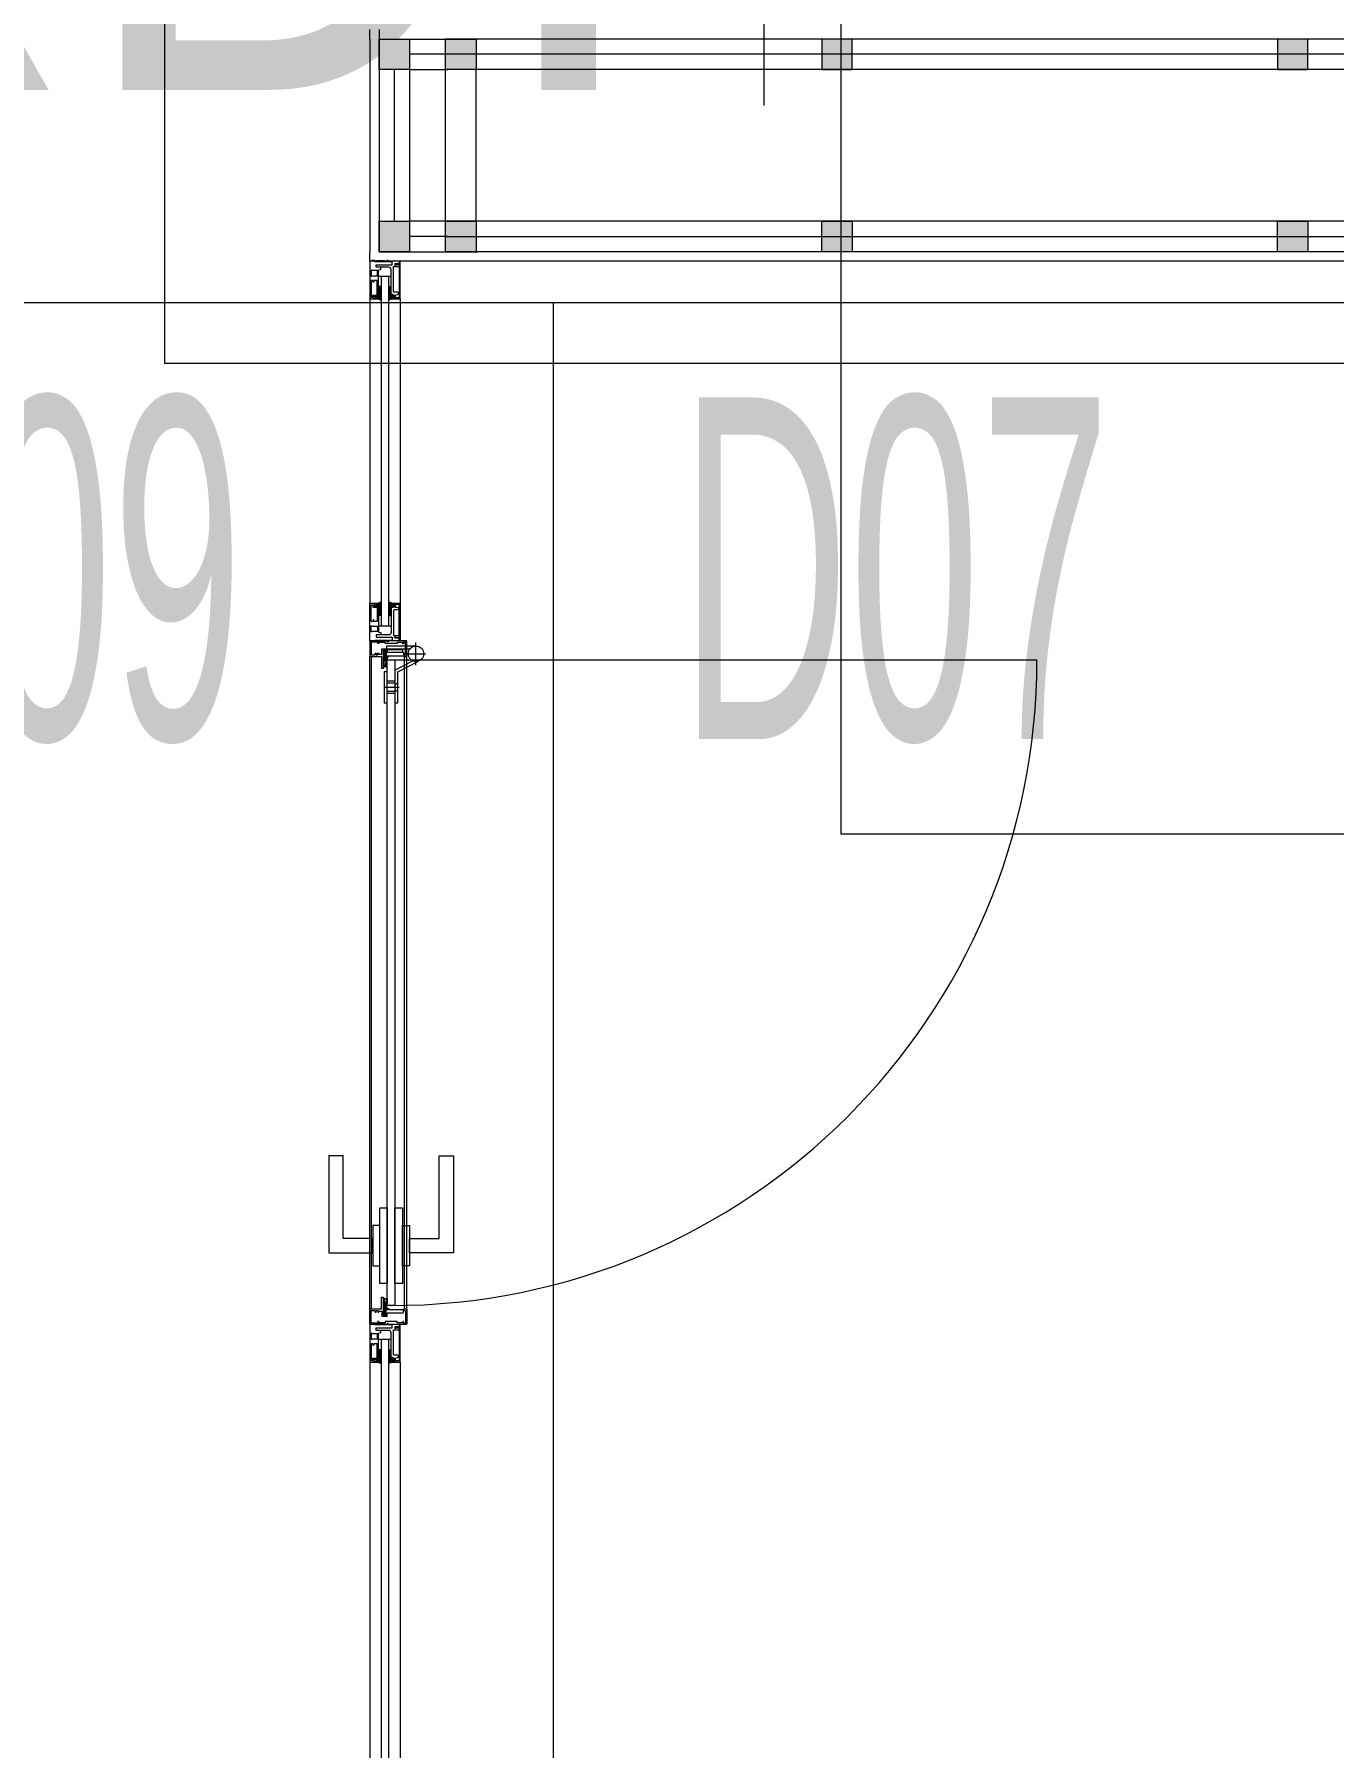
# Model space of a CAD drawing. Extents: x -9058 to 11890, y 0 to 4205.
# Drawn here: x 9290.9 to 9462, y 3164.1 to 3389.7 of the extents above; entities that cross this region are included whole.
import ezdxf
from ezdxf.enums import TextEntityAlignment as Align

# ---------------------------------------------------------------- set-up
doc = ezdxf.new("R2010")
doc.units = 0
doc.header["$MEASUREMENT"] = 0
doc.layers.get('0').update_dxf_attribs({"color": 9, "lineweight": 9})
for name, color, linetype, lineweight in [('06D', 9, 'Continuous', 9), ('10', 9, 'Continuous', 9), ('11', 9, 'Continuous', 9), ('15', 9, 'Continuous', 9), ('M-TEFRIS2-015', 129, 'Continuous', 9), ('M-TEFRIS2-015 @ 20', 129, 'Continuous', 9)]:
    doc.layers.add(name, color=color, linetype=linetype, lineweight=lineweight)
doc.styles.add('Arial', font='arial.ttf', dxfattribs={"height": 2.5})
doc.styles.add('MuuM_TEXT-STANDART', font='ARIALN.TTF')
doc.dimstyles.new('MuuM_Annotative', dxfattribs={"dimscale": 0.1, "dimtxt": 2, "dimasz": 1, "dimexe": 1, "dimexo": 1, "dimgap": 1, "dimtad": 1, "dimdec": 1, "dimrnd": 0.5, "dimdsep": 46, "dimtxsty": 'MuuM_TEXT-STANDART', "dimblk": 'ARCHTICK', "dimcen": 0, "dimdle": 0.15, "dimclrd": 256, "dimclre": 256, "dimclrt": 256, "dimadec": 0, "dimazin": 0, "dimtfac": 5, "dimtdec": 1, "dimtix": 1, "dimtmove": 2, "dimatfit": 3, "dimldrblk": 'DOT', "dimfxl": 3, "dimfxlon": 1, "dimtolj": 1, "dimlwd": -1, "dimlwe": -1, "dimarcsym": 0})
pattern_1 = [(225, (5325.2753, -4750.33967), (-0.0883883476, 0.0883883476), []), (135, (5325.2753, -4750.33967), (0.0883883476, 0.0883883476), [])]
pattern_2 = [(225, (-4013.78252, -7920.21278), (-0.0883883476, 0.0883883476), []), (135, (-4013.78252, -7920.21278), (0.0883883476, 0.0883883476), [])]
pattern_3 = [(225, (-4013.78252, -7279.21108), (-0.0883883476, 0.0883883476), []), (135, (-4013.78252, -7279.21108), (0.0883883476, 0.0883883476), [])]

# ---------------------------------------------------------------- blocks, each defined once
blk = doc.blocks.new('g-kapı kolu-p')
for points in [[(11.85, 8.21), (-0.95, 8.21), (-0.95, 2.41), (0.95, 2.41), (0.95, 6.31), (11.85, 6.31), (11.85, 8.21)], [(11.85, -8.21), (-0.95, -8.21), (-0.95, -2.41), (0.95, -2.41), (0.95, -6.31), (11.85, -6.31), (11.85, -8.21)]]:
    blk.add_lwpolyline(points)
for points in [[(-2.65, 1.5), (2.65, 1.5), (2.65, 2.41), (-2.65, 2.41)], [(-5, 0.5), (5, 0.5), (5, 1.5), (-5, 1.5)], [(-5, -1.5), (5, -1.5), (5, -0.5), (-5, -0.5)], [(-2.65, -1.5), (2.65, -1.5), (2.65, -2.41), (-2.65, -2.41)]]:
    blk.add_lwpolyline(points, close=True)
blk = doc.blocks.new('prf-10x10')
h = blk.add_hatch(color=255)
h.dxf.hatch_style = 1
h.paths.add_polyline_path([(-5, -5), (5, -5), (5, 5), (-5, 5)])
at = {"layer": '10'}
blk.add_lwpolyline([(-5, -5), (5, -5), (5, 5), (-5, 5)], close=True, dxfattribs=at)
blk = doc.blocks.new('*U593')
at = {"layer": '06D'}
for points in [[(0, 4), (28, 4)], [(0, 0), (28, 0)]]:
    blk.add_lwpolyline(points, dxfattribs=at)
at = {"layer": '11'}
blk.add_lwpolyline([(0, 5.25), (28, 5.25)], dxfattribs=at)
at = {"layer": '10', "xscale": 0.4, "yscale": 0.4, "rotation": 270}
for p in [(2, 2), (26, 2)]:
    blk.add_blockref('prf-10x10', p, dxfattribs=at)
blk = doc.blocks.new('_ArchTick')
at = {"color": 0, "linetype": 'ByBlock', "const_width": 0.15}
blk.add_lwpolyline([(-0.5, -0.5), (0.5, 0.5)], dxfattribs=at)
blk = doc.blocks.new('_Dot')
at = {"color": 0, "linetype": 'ByBlock', "lineweight": -2}
blk.add_line((-0.5, 0), (-1, 0), dxfattribs=at)
at = {"color": 0, "linetype": 'ByBlock', "const_width": 0.5}
blk.add_lwpolyline([(-0.25, 0, 1), (0.25, 0, 1)], format="xyb", close=True, dxfattribs=at)
blk = doc.blocks.new('0a_roomno2')
for points in [[(0, -5), (30, -5)], [(24, -5), (24, -16)]]:
    blk.add_lwpolyline(points)
at = {"style": 'Arial'}
blk.add_attdef('ODANO', (0, 1.505), '', height=3, dxfattribs=at)
blk.add_attdef('MEKANADI', text='', height=3, dxfattribs=at).set_placement((0.525, -4.75), align=Align.BOTTOM_LEFT)
at = {"style": 'MuuM_TEXT-STANDART', "width": 0.6}
for tag, p in [('YER01', (15, -7)), ('TAVAN01', (20.625, -7)), ('DUVAR01', (26.25, -7)), ('YER02', (15, -10.375)), ('TAVAN02', (20.625, -10.375)), ('DUVAR02', (26.25, -10.375)), ('YER03', (15, -13.75)), ('TAVAN03', (20.625, -13.75)), ('DUVAR03', (26.25, -13.75))]:
    blk.add_attdef(tag, text='', height=2.25, dxfattribs=at).set_placement(p, align=Align.MIDDLE_CENTER)
at = {"style": 'MuuM_TEXT-STANDART'}
blk.add_attdef('M2', text='', height=2.25, dxfattribs=at).set_placement((1.323, -7.805), align=Align.MIDDLE_LEFT)
at = {"style": 'MuuM_TEXT-STANDART', "width": 0.6}
blk.add_attdef('TEMIZTAVANYUKSEKLIGI', text='', height=2.25, dxfattribs=at).set_placement((2.7, -13.162), align=Align.MIDDLE_LEFT)
blk = doc.blocks.new('*U671')
at = {"layer": 'M-TEFRIS2-015 @ 20'}
ref = blk.add_blockref('0a_roomno2', (8879.22, 3454.43), dxfattribs=dict(at, xscale=20, yscale=20, zscale=20))
ref.add_attrib('MEKANADI', 'M03 Y.MERD.', dxfattribs={"layer": '0', "height": 60, "style": 'Arial', "width": 0.9}).set_placement((8889.72, 3364.43), align=Align.BOTTOM_LEFT)
ref.add_attrib('TAVAN01', 'T09', dxfattribs={"layer": '0', "height": 45, "style": 'MuuM_TEXT-STANDART', "width": 0.6}).set_placement((9291.72, 3319.43), align=Align.MIDDLE_CENTER)
ref.add_attrib('DUVAR01', 'D07', dxfattribs={"layer": '0', "height": 45, "style": 'MuuM_TEXT-STANDART', "width": 0.6}).set_placement((9404.22, 3319.43), align=Align.MIDDLE_CENTER)
blk = doc.blocks.new('*U589')
at = {"layer": '10'}
h = blk.add_hatch(dxfattribs=at)
h.set_pattern_fill('NET', color=256, angle=315, style=0)
h.set_pattern_definition([(225, (-4038.56212, -7925.97586), (-0.0883883476, 0.0883883476), []), (135, (-4038.56212, -7925.97586), (0.0883883476, 0.0883883476), [])])
h.paths.add_polyline_path([(-3.08, 50.11), (-2.01, 50.11), (-2.01, 49.93), (-3.08, 49.93)])
h = blk.add_hatch(dxfattribs=at)
h.set_pattern_fill('NET', color=256, angle=315, style=0)
h.set_pattern_definition(pattern_2)
h.paths.add_polyline_path([(-2.88, 45.49), (-2.88, 45.43), (-2.99, 45.39), (-3.03, 45.39), (-3.03, 45.42), (-3.16, 45.42), (-3.16, 45.13), (-3.03, 45.13), (-3.03, 45.16), (-2.88, 45.12), (-2.89, 45.03), (-2.52, 44.86), (-2.52, 44.97), (-2.56, 44.97), (-2.75, 45.13, 0.2599), (-2.52, 45.21), (-2.52, 45.45, 0.382682)])
h.paths.add_polyline_path([(-2.76, 45.25), (-2.76, 45.44, -2.16717)], flags=16)
h = blk.add_hatch(dxfattribs=at)
h.set_pattern_fill('NET', color=256, angle=315, style=0)
h.set_pattern_definition([(225, (-4017.50971, -7928.4319), (-0.0883883476, 0.0883883476), []), (135, (-4017.50971, -7928.4319), (0.0883883476, 0.0883883476), [])])
h.paths.add_polyline_path([(-2.83, 46.66), (-2.52, 46.66), (-2.52, 45.62), (-2.83, 45.62)])
h = blk.add_hatch(dxfattribs=at)
h.set_pattern_fill('NET', color=256, angle=315, style=0)
h.set_pattern_definition([(225, (-4017.50971, -7921.92276), (-0.0883883476, 0.0883883476), []), (135, (-4017.50971, -7921.92276), (0.0883883476, 0.0883883476), [])])
h.paths.add_polyline_path([(-1.48, 46.66), (-1.18, 46.66), (-1.18, 45.62), (-1.48, 45.62)])
h = blk.add_hatch(dxfattribs=at)
h.set_pattern_fill('NET', color=256, angle=315, style=0)
h.set_pattern_definition(pattern_2)
h.paths.add_polyline_path([(-1.11, 45.49), (-1.11, 45.43), (-1.01, 45.39), (-0.96, 45.39), (-0.96, 45.42), (-0.84, 45.42), (-0.83, 45.13), (-0.96, 45.13), (-0.96, 45.16), (-1.11, 45.12), (-1.1, 45.03), (-1.48, 44.86), (-1.48, 44.97), (-1.43, 44.97), (-1.24, 45.13, -0.2599), (-1.48, 45.21), (-1.48, 45.45, -0.382682)])
h.paths.add_polyline_path([(-1.24, 45.25), (-1.24, 45.44, 2.16717)], flags=16)
h = blk.add_hatch(dxfattribs=at)
h.set_pattern_fill('NET', color=256, angle=315, style=0)
h.set_pattern_definition(pattern_3)
h.paths.add_polyline_path([(-2.88, 4.51), (-2.88, 4.57), (-2.99, 4.61), (-3.03, 4.61), (-3.03, 4.58), (-3.16, 4.58), (-3.16, 4.87), (-3.03, 4.87), (-3.03, 4.84), (-2.88, 4.88), (-2.89, 4.97), (-2.52, 5.14), (-2.52, 5.03), (-2.56, 5.03), (-2.75, 4.87, -0.2599), (-2.52, 4.79), (-2.52, 4.55, -0.382682)])
h.paths.add_polyline_path([(-2.76, 4.75), (-2.76, 4.56, 2.16717)], flags=16)
h = blk.add_hatch(dxfattribs=at)
h.set_pattern_fill('NET', color=256, angle=315, style=0)
h.set_pattern_definition(pattern_3)
h.paths.add_polyline_path([(-1.11, 4.51), (-1.11, 4.57), (-1.01, 4.61), (-0.96, 4.61), (-0.96, 4.58), (-0.84, 4.58), (-0.83, 4.87), (-0.96, 4.87), (-0.96, 4.84), (-1.11, 4.88), (-1.1, 4.97), (-1.48, 5.14), (-1.48, 5.03), (-1.43, 5.03), (-1.24, 4.87, 0.2599), (-1.48, 4.79), (-1.48, 4.55, 0.382682)])
h.paths.add_polyline_path([(-1.24, 4.75), (-1.24, 4.56, -2.16717)], flags=16)
h = blk.add_hatch(dxfattribs=at)
h.set_pattern_fill('NET', color=256, angle=315, style=0)
h.set_pattern_definition([(225, (-4017.50971, -7287.43021), (-0.0883883476, 0.0883883476), []), (135, (-4017.50971, -7287.43021), (0.0883883476, 0.0883883476), [])])
h.paths.add_polyline_path([(-2.83, 3.34), (-2.52, 3.34), (-2.52, 4.38), (-2.83, 4.38)])
h = blk.add_hatch(dxfattribs=at)
h.set_pattern_fill('NET', color=256, angle=315, style=0)
h.set_pattern_definition([(225, (-4017.50971, -7280.92107), (-0.0883883476, 0.0883883476), []), (135, (-4017.50971, -7280.92107), (0.0883883476, 0.0883883476), [])])
h.paths.add_polyline_path([(-1.48, 3.34), (-1.18, 3.34), (-1.18, 4.38), (-1.48, 4.38)])
h = blk.add_hatch(dxfattribs=at)
h.set_pattern_fill('NET', color=256, angle=315, style=0)
h.set_pattern_definition([(225, (-4038.56212, -7284.97416), (-0.0883883476, 0.0883883476), []), (135, (-4038.56212, -7284.97416), (0.0883883476, 0.0883883476), [])])
h.paths.add_polyline_path([(-3.08, -0.11), (-2.01, -0.11), (-2.01, 0.07), (-3.08, 0.07)])
at = {"layer": '06D'}
for points in [[(-3.99, 45.04), (-3.99, 4.95)], [(0.01, 45.04), (0.01, 4.96)]]:
    blk.add_lwpolyline(points, dxfattribs=at)
at = {"layer": '10'}
for points in [[(-1.02, 49.93), (-1.55, 49.93), (-1.55, 50.11), (-1.68, 50.11), (-1.68, 49.93), (-3.33, 49.93), (-3.33, 50.11), (-3.76, 50.11), (-3.76, 49.99), (-4, 49.99), (-4, 45.02), (-2.88, 45.02), (-2.88, 45.13), (-3.06, 45.17), (-3.06, 45.12), (-3.43, 45.12), (-3.43, 45.4), (-2.88, 45.4), (-2.88, 45.55), (-2.83, 45.59), (-2.83, 48.84), (-2.54, 48.91), (-2.54, 49.21), (-3.14, 49.21), (-3.14, 49.53), (-1.02, 49.53)], [(-2.98, 48.08), (-2.98, 48.76), (-3.68, 48.76), (-3.72, 48.83), (-3.8, 48.83), (-3.8, 48.02), (-3.66, 48.02), (-3.6, 48.08)], [(-1.02, 0.07), (-1.55, 0.07), (-1.55, -0.11), (-1.68, -0.11), (-1.68, 0.07), (-3.33, 0.07), (-3.33, -0.11), (-3.76, -0.11), (-3.76, 0.01), (-4, 0.01), (-4, 4.98), (-2.88, 4.98), (-2.88, 4.87), (-3.06, 4.83), (-3.06, 4.88), (-3.43, 4.88), (-3.43, 4.6), (-2.88, 4.6), (-2.88, 4.45), (-2.83, 4.41), (-2.83, 1.16), (-2.54, 1.09), (-2.54, 0.79), (-3.14, 0.79), (-3.14, 0.47), (-1.02, 0.47)], [(-2.98, 1.92), (-2.98, 1.24), (-3.68, 1.24), (-3.72, 1.17), (-3.8, 1.17), (-3.8, 1.98), (-3.66, 1.98), (-3.6, 1.92)]]:
    blk.add_lwpolyline(points, close=True, dxfattribs=at)
for points in [[(-3.08, 49.93), (-3.08, 50.11), (-2.01, 50.11)], [(-2.01, 49.93), (-2.01, 50.11)], [(-0.15, 45.19), (-0.6, 45.19), (-0.6, 45.5), (-0.89, 45.5), (-0.89, 45.59), (-1.11, 45.49), (-1.11, 45.43), (-1.01, 45.39), (-0.96, 45.39), (-0.96, 45.42), (-0.71, 45.42), (-0.71, 45.13), (-0.96, 45.13), (-0.96, 45.16), (-1.11, 45.12), (-1.1, 45.03), (0, 45.04), (0, 50)], [(-3.56, 47.28), (-3.56, 47.44), (-3.8, 47.44), (-3.8, 45.24), (-3.57, 45.24), (-3.57, 45.54), (-3.03, 45.54), (-3.03, 47.44)], [(-2.83, 48.03), (-1.18, 48.03)], [(-3.16, 45.4), (-3.16, 45.13)], [(-2.5, 46.66), (-2.83, 46.66)], [(-2.83, 45.62), (-2.83, 45.62), (-2.5, 45.62)], [(-2.75, 45.13), (-2.56, 44.97), (-2.52, 44.97)], [(-1.5, 46.66), (-1.18, 46.66)], [(-0.89, 45.59), (-0.89, 45.62), (-1.5, 45.62)], [(-1.24, 45.13), (-1.43, 44.97), (-1.48, 44.97)], [(-0.84, 45.42), (-0.83, 45.13)], [(-2.88, 45.02), (-2.52, 44.86)], [(-1.1, 45.03), (-1.48, 44.86)], [(-3.56, 2.72), (-3.56, 2.56), (-3.8, 2.56), (-3.8, 4.76), (-3.57, 4.76), (-3.57, 4.46), (-3.03, 4.46), (-3.03, 2.56)], [(-3.16, 4.6), (-3.16, 4.87)], [(-2.88, 4.98), (-2.52, 5.14)], [(-2.75, 4.87), (-2.56, 5.03), (-2.52, 5.03)], [(-1.1, 4.97), (-1.48, 5.14)], [(-1.24, 4.87), (-1.43, 5.03), (-1.48, 5.03)], [(-0.15, 4.81), (-0.6, 4.81), (-0.6, 4.5), (-0.89, 4.5), (-0.89, 4.41), (-1.11, 4.51), (-1.11, 4.57), (-1.01, 4.61), (-0.96, 4.61), (-0.96, 4.58), (-0.71, 4.58), (-0.71, 4.87), (-0.96, 4.87), (-0.96, 4.84), (-1.11, 4.88), (-1.1, 4.97), (0, 4.96), (0, 0)], [(-0.84, 4.58), (-0.83, 4.87)], [(-2.83, 4.38), (-2.83, 4.38), (-2.5, 4.38)], [(-2.5, 3.34), (-2.83, 3.34)], [(-0.89, 4.41), (-0.89, 4.38), (-1.5, 4.38)], [(-1.5, 3.34), (-1.18, 3.34)], [(-3.08, 0.07), (-3.08, -0.11), (-2.01, -0.11)], [(-2.83, 1.97), (-1.18, 1.97)], [(-2.01, 0.07), (-2.01, -0.11)]]:
    blk.add_lwpolyline(points, dxfattribs=at)
for points in [[(0, 50), (-0.14, 50), (-0.14, 49.66), (-0.62, 49.66, 1), (-0.62, 49.45)], [(-3.03, 47.44), (-3.44, 47.44), (-3.44, 47.28, -1), (-3.56, 47.28, 1)], [(-1.18, 45.62), (-1.18, 48.88, 0.414214), (-1.51, 49.21), (-2.54, 49.21)], [(-0.32, 45.93), (-0.77, 45.93, -0.414214), (-0.87, 46.04), (-0.87, 49.29), (-0.14, 49.29)], [(-0.62, 49.45, 0.305404), (-0.5, 49.54, 5.773092)], [(-0.5, 49.54), (-0.14, 49.54), (-0.14, 45.22), (-0.11, 45.22, -0.561743), (-0.1, 45.14, -0.595966), (-0.15, 45.19, 2.204878)], [(-2.76, 45.44), (-2.76, 45.25, 1)], [(-1.24, 45.44), (-1.24, 45.25, -1)], [(-0.89, 45.5), (-0.31, 45.62, 0.833203), (-0.32, 45.93, 0.447088)], [(-2.76, 4.56), (-2.76, 4.75, -1)], [(-1.24, 4.56), (-1.24, 4.75, 1)], [(-0.5, 0.46), (-0.14, 0.46), (-0.14, 4.78), (-0.11, 4.78, 0.561743), (-0.1, 4.86, 0.595966), (-0.15, 4.81, -2.204878)], [(-3.03, 2.56), (-3.44, 2.56), (-3.44, 2.72, 1), (-3.56, 2.72, -1)], [(-1.18, 4.38), (-1.18, 1.12, -0.414214), (-1.51, 0.79), (-2.54, 0.79)], [(-0.89, 4.5), (-0.31, 4.38, -0.833203), (-0.32, 4.07, -0.447088)], [(-0.32, 4.07), (-0.77, 4.07, 0.414214), (-0.87, 3.96), (-0.87, 0.71), (-0.14, 0.71)], [(0, 0), (-0.14, 0), (-0.14, 0.34), (-0.62, 0.34, -1), (-0.62, 0.55)], [(-0.62, 0.55, -0.305404), (-0.5, 0.46, -5.773092)]]:
    blk.add_lwpolyline(points, format="xyb", dxfattribs=at)
for centre, radius, start, end in [((-2.72, 45.27), 0.273, 35.9738, 126.4289), ((-2.68, 45.34), 0.125, 229.5402, 130.4598), ((-2.7, 45.38), 0.253, 258.6676, 324.1258), ((-1.28, 45.27), 0.273, 53.5711, 144.0262), ((-1.29, 45.38), 0.253, 215.8742, 281.3324), ((-1.32, 45.34), 0.125, 49.5402, 310.4598), ((-2.72, 4.73), 0.273, 233.5711, 324.0262), ((-2.68, 4.66), 0.125, 229.5402, 130.4598), ((-2.7, 4.62), 0.253, 35.8742, 101.3324), ((-1.29, 4.62), 0.253, 78.6676, 144.1258), ((-1.28, 4.73), 0.273, 215.9738, 306.4289), ((-1.32, 4.66), 0.125, 49.5402, 310.4598)]:
    blk.add_arc(centre, radius, start, end, dxfattribs=at)
at = {"layer": '15'}
for points in [[(-2.5, 48.03), (-2.5, 1.96)], [(-1.5, 1.96), (-1.5, 48.03)]]:
    blk.add_lwpolyline(points, dxfattribs=at)

msp = doc.modelspace()

# ---------------------------------------------------------------- hatches: boundary and pattern name
at = {"layer": 'M-TEFRIS2-015'}
h = msp.add_hatch(color=256, dxfattribs=at)
h.dxf.hatch_style = 1
h.paths.add_polyline_path([(9394.56, 3385.12), (9398.56, 3385.12), (9398.56, 3389.12), (9394.56, 3389.12)])
h = msp.add_hatch(color=256, dxfattribs=at)
h.dxf.hatch_style = 1
h.paths.add_polyline_path([(9454.56, 3385.12), (9458.56, 3385.12), (9458.56, 3389.12), (9454.56, 3389.12)])
h = msp.add_hatch(color=256, dxfattribs=at)
h.dxf.hatch_style = 1
h.paths.add_polyline_path([(9394.56, 3361.12), (9398.56, 3361.12), (9398.56, 3365.12), (9394.56, 3365.12)])
h = msp.add_hatch(color=256, dxfattribs=at)
h.dxf.hatch_style = 1
h.paths.add_polyline_path([(9454.56, 3361.12), (9458.56, 3361.12), (9458.56, 3365.12), (9454.56, 3365.12)])
h = msp.add_hatch(dxfattribs=at)
h.set_pattern_fill('NET', color=256, angle=45, style=0)
h.set_pattern_definition([(45, (9898.35434, -443.82979), (-0.0883883476, 0.0883883476), []), (135, (9898.35434, -443.82979), (-0.0883883476, -0.0883883476), [])])
h.paths.add_polyline_path([(9337.44, 3307.79), (9337.52, 3307.79), (9337.55, 3307.8), (9337.58, 3307.82), (9337.6, 3307.86), (9337.6, 3307.89), (9337.6, 3307.9), (9337.21, 3307.9), (9337.21, 3307.93), (9337.07, 3307.93), (9337.01, 3308), (9337.01, 3308.2), (9337.21, 3308.06), (9337.21, 3308.15), (9337.01, 3308.35), (9337.01, 3308.44), (9337.18, 3308.26), (9337.21, 3308.26), (9337.21, 3308.36), (9337.08, 3308.53), (9337.06, 3308.56), (9337.03, 3308.57), (9336.99, 3308.59), (9336.94, 3308.61), (9337.19, 3308.61), (9337.21, 3308.56), (9337.21, 3308.65), (9336.97, 3308.65), (9336.92, 3308.64), (9336.89, 3308.63), (9336.86, 3308.61), (9336.86, 3306.4), (9336.92, 3306.4), (9337.15, 3306.49), (9337.2, 3306.49), (9337.25, 3306.46), (9337.31, 3306.46), (9337.35, 3306.49), (9337.35, 3307.14), (9337.31, 3307.13), (9337.31, 3306.96, -1), (9337.26, 3306.96)])
h.paths.add_polyline_path([(9337.33, 3307.83), (9337.3, 3307.82), (9337.27, 3307.8), (9337.26, 3307.76), (9337.25, 3307.73), (9337.23, 3306.93), (9337.22, 3306.95), (9337.21, 3307.32), (9337.19, 3307.33), (9337.17, 3307.35), (9337.16, 3307.37), (9337.16, 3307.4), (9337.16, 3307.42), (9337.18, 3307.43), (9337.2, 3307.45), (9337.2, 3307.79), (9337.4, 3307.88), (9337.43, 3307.88), (9337.43, 3307.83)], flags=16)
h.paths.add_polyline_path([(9337.16, 3307.46), (9337.01, 3307.37), (9337.01, 3307.79), (9337.16, 3307.79)], flags=16)
h.paths.add_polyline_path([(9337.17, 3307.32), (9337.17, 3306.98), (9337.17, 3306.93), (9337.16, 3306.59, 0.166992), (9336.96, 3306.54), (9336.96, 3307.16), (9337.14, 3307.32)], flags=16)
h.paths.add_polyline_path([(9337.28, 3306.86), (9337.3, 3306.86), (9337.3, 3306.54, 0.10606), (9337.18, 3306.59), (9337.24, 3306.86)], flags=16)
h = msp.add_hatch(dxfattribs=at)
h.set_pattern_fill('NET', color=256, angle=45, style=0)
h.set_pattern_definition([(315, (11618.21456, 2834.92867), (-0.0883883476, -0.0883883476), []), (225, (11618.21456, 2834.92867), (-0.0883883476, 0.0883883476), [])])
h.paths.add_polyline_path([(9337.35, 3222.6), (9337.31, 3222.62), (9337.31, 3222.78, 1), (9337.26, 3222.78), (9337.26, 3221.95), (9337.5, 3221.95), (9337.53, 3221.94), (9337.56, 3221.91), (9337.58, 3221.87), (9337.58, 3221.84), (9337.21, 3221.84), (9337.21, 3221.81), (9337.07, 3221.81), (9337.01, 3221.75), (9337.01, 3221.54), (9337.21, 3221.69), (9337.21, 3221.6), (9337.01, 3221.4), (9337.01, 3221.31), (9337.18, 3221.49), (9337.21, 3221.49), (9337.21, 3221.39), (9337.08, 3221.22), (9337.06, 3221.19), (9337.03, 3221.17), (9336.99, 3221.16), (9336.94, 3221.14), (9337.19, 3221.14), (9337.21, 3221.19), (9337.21, 3221.1), (9336.97, 3221.1), (9336.92, 3221.1), (9336.89, 3221.11), (9336.86, 3221.13), (9336.86, 3223.35), (9336.92, 3223.34), (9337.15, 3223.25), (9337.2, 3223.25), (9337.25, 3223.29), (9337.31, 3223.29), (9337.35, 3223.26)])
h.paths.add_polyline_path([(9336.96, 3222.59), (9337.14, 3222.43), (9337.17, 3222.43), (9337.17, 3222.76), (9337.17, 3222.82), (9337.19, 3222.85), (9337.24, 3222.88), (9337.28, 3222.89), (9337.3, 3222.89), (9337.3, 3223.2, -0.292264), (9336.96, 3223.21)], flags=16)
h.paths.add_polyline_path([(9336.99, 3222.39), (9336.99, 3222.28), (9337.07, 3222.34)], flags=16)
h.paths.add_polyline_path([(9337.11, 3222.32), (9337.01, 3222.18), (9337.01, 3221.95), (9337.16, 3221.95), (9337.16, 3222.28)], flags=16)
h.paths.add_polyline_path([(9336.98, 3222.25), (9336.88, 3222.17), (9336.98, 3222.17)], flags=16)
h = msp.add_hatch(dxfattribs=at)
h.set_pattern_fill('NET', color=256, angle=315, style=0)
h.set_pattern_definition([(225, (5300.4957, -4756.10275), (-0.0883883476, 0.0883883476), []), (135, (5300.4957, -4756.10275), (0.0883883476, 0.0883883476), [])])
h.paths.add_polyline_path([(9335.98, 3219.98), (9337.04, 3219.98), (9337.04, 3219.8), (9335.98, 3219.8)])
h = msp.add_hatch(dxfattribs=at)
h.set_pattern_fill('NET', color=256, angle=315, style=0)
h.set_pattern_definition(pattern_1)
h.paths.add_polyline_path([(9336.18, 3215.36), (9336.18, 3215.31), (9336.07, 3215.27), (9336.02, 3215.27), (9336.02, 3215.29), (9335.9, 3215.29), (9335.9, 3215), (9336.02, 3215), (9336.02, 3215.04), (9336.18, 3214.99), (9336.17, 3214.91), (9336.54, 3214.73), (9336.54, 3214.84), (9336.5, 3214.84), (9336.31, 3215, 0.2599), (9336.54, 3215.08), (9336.54, 3215.33, 0.382682)])
h.paths.add_polyline_path([(9336.3, 3215.12), (9336.3, 3215.31, -2.16717)], flags=16)
h = msp.add_hatch(dxfattribs=at)
h.set_pattern_fill('NET', color=256, angle=315, style=0)
h.set_pattern_definition([(225, (5321.5481, -4758.55879), (-0.0883883476, 0.0883883476), []), (135, (5321.5481, -4758.55879), (0.0883883476, 0.0883883476), [])])
h.paths.add_polyline_path([(9336.23, 3216.53), (9336.54, 3216.53), (9336.54, 3215.5), (9336.23, 3215.5)])
h = msp.add_hatch(dxfattribs=at)
h.set_pattern_fill('NET', color=256, angle=315, style=0)
h.set_pattern_definition([(225, (5321.5481, -4752.04965), (-0.0883883476, 0.0883883476), []), (135, (5321.5481, -4752.04965), (0.0883883476, 0.0883883476), [])])
h.paths.add_polyline_path([(9337.58, 3216.53), (9337.87, 3216.53), (9337.87, 3215.5), (9337.58, 3215.5)])
h = msp.add_hatch(dxfattribs=at)
h.set_pattern_fill('NET', color=256, angle=315, style=0)
h.set_pattern_definition(pattern_1)
h.paths.add_polyline_path([(9337.94, 3215.36), (9337.94, 3215.31), (9338.05, 3215.27), (9338.1, 3215.27), (9338.1, 3215.29), (9338.22, 3215.29), (9338.22, 3215), (9338.1, 3215), (9338.1, 3215.04), (9337.94, 3214.99), (9337.95, 3214.91), (9337.58, 3214.73), (9337.58, 3214.84), (9337.63, 3214.84), (9337.82, 3215, -0.2599), (9337.58, 3215.08), (9337.58, 3215.33, -0.382682)])
h.paths.add_polyline_path([(9337.82, 3215.12), (9337.82, 3215.31, 2.16717)], flags=16)

# ---------------------------------------------------------------- linework, layer by layer
for p, q in [((9335.06, 3221.93), (9335.06, 3307.82)), ((9335.28, 3221.93), (9335.28, 3307.82)), ((9339.63, 3221.93), (9339.63, 3307.82)), ((9339.93, 3221.93), (9339.93, 3307.82))]:
    msp.add_line(p, q, dxfattribs=at)
for points in [[(9308.1, 3651.73), (9669.69, 3651.73), (9669.69, 3346.4), (9308.1, 3346.4)], [(9337.01, 3307.79), (9337.16, 3307.79), (9337.16, 3307.46), (9337.01, 3307.37), (9337.01, 3307.37)], [(9337.43, 3307.88), (9337.43, 3307.83), (9337.33, 3307.83), (9337.3, 3307.82), (9337.27, 3307.8), (9337.26, 3307.76), (9337.25, 3307.73), (9337.23, 3306.93), (9337.22, 3306.95), (9337.21, 3307.32), (9337.19, 3307.33), (9337.17, 3307.35), (9337.16, 3307.37), (9337.16, 3307.4), (9337.16, 3307.42), (9337.18, 3307.43), (9337.2, 3307.45), (9337.2, 3307.79), (9337.4, 3307.88)], [(9336.98, 3222.25), (9336.98, 3222.17), (9336.88, 3222.17)], [(9337.01, 3221.95), (9337.16, 3221.95), (9337.16, 3222.28), (9337.11, 3222.32), (9337.01, 3222.18)], [(9338.04, 3219.8), (9337.51, 3219.8), (9337.51, 3219.98), (9337.38, 3219.98), (9337.38, 3219.8), (9335.73, 3219.8), (9335.73, 3219.98), (9335.3, 3219.98), (9335.3, 3219.86), (9335.06, 3219.86), (9335.06, 3214.9), (9336.18, 3214.9), (9336.18, 3215), (9336, 3215.05), (9336, 3215), (9335.63, 3215), (9335.63, 3215.27), (9336.18, 3215.27), (9336.18, 3215.43), (9336.23, 3215.46), (9336.23, 3218.71), (9336.52, 3218.78), (9336.52, 3219.08), (9335.92, 3219.08), (9335.92, 3219.4), (9338.04, 3219.4)], [(9336.08, 3217.95), (9336.08, 3218.63), (9335.38, 3218.63), (9335.34, 3218.7), (9335.26, 3218.7), (9335.26, 3217.9), (9335.4, 3217.9), (9335.45, 3217.95)]]:
    msp.add_lwpolyline(points, close=True, dxfattribs=at)
for points in [[(9386.97, 3380.37), (9386.97, 3450.37)], [(9335.06, 3389.12), (9335.06, 3390.37)], [(9336.31, 3390.37), (9336.31, 3361.12), (9349.31, 3361.12)], [(9340.31, 3389.12), (9345.31, 3389.12)], [(9638.56, 3389.12), (9345.06, 3389.12)], [(9394.56, 3385.12), (9398.56, 3385.12), (9398.56, 3389.12), (9394.56, 3389.12), (9394.56, 3385.12)], [(9454.56, 3385.12), (9458.56, 3385.12), (9458.56, 3389.12), (9454.56, 3389.12), (9454.56, 3385.12)], [(9345.31, 3387.12), (9340.31, 3387.12)], [(9634.56, 3387.12), (9345.06, 3387.12)], [(9338.31, 3365.12), (9338.31, 3385.12)], [(9340.31, 3385.12), (9345.31, 3385.12)], [(9638.56, 3385.12), (9345.06, 3385.12)], [(9345.06, 3365.12), (9345.06, 3385.12)], [(9349.06, 3365.12), (9349.06, 3385.12)], [(9345.31, 3365.12), (9340.31, 3365.12)], [(9638.56, 3365.12), (9345.06, 3365.12)], [(9398.56, 3361.12), (9394.56, 3361.12), (9394.56, 3365.12), (9398.56, 3365.12), (9398.56, 3361.12)], [(9458.56, 3361.12), (9454.56, 3361.12), (9454.56, 3365.12), (9458.56, 3365.12), (9458.56, 3361.12)], [(9345.31, 3363.12), (9340.31, 3363.12)], [(9345.31, 3363.12), (9340.31, 3363.12)], [(9345.06, 3363.12), (9634.56, 3363.12)], [(9345.31, 3359.87), (9335.06, 3359.87), (9335.06, 3361.12)], [(9345.31, 3359.87), (9335.06, 3359.87), (9335.06, 3361.12)], [(9638.56, 3361.12), (9345.06, 3361.12)], [(9638.56, 3359.87), (9345.06, 3359.87)], [(9339.78, 3308.05), (9339.78, 3309.71), (9339.53, 3309.71), (9339.53, 3309.49), (9339.42, 3309.49), (9339.42, 3309.66), (9338.66, 3309.66), (9338.66, 3309.52), (9337.09, 3309.52), (9337.09, 3309.66), (9336.28, 3309.66), (9336.28, 3309.51), (9336.12, 3309.51), (9336.12, 3309.71), (9335.26, 3309.71), (9335.26, 3308.05), (9335.78, 3308.05), (9335.78, 3308.26), (9335.92, 3308.26), (9335.92, 3308.05), (9336.13, 3308.05), (9336.13, 3308.26), (9336.26, 3308.26), (9336.26, 3308.13), (9336.66, 3308.13), (9336.66, 3308.81), (9337.37, 3308.81), (9337.37, 3308.38), (9339.43, 3308.38), (9339.53, 3308.31), (9339.53, 3308.05), (9339.78, 3308.05)], [(9336.61, 3307.82), (9336.61, 3306.28), (9336.86, 3306.28), (9336.86, 3308.65), (9337.21, 3308.65), (9337.21, 3307.9)], [(9337.21, 3308.26), (9337.18, 3308.26), (9337.01, 3308.44), (9337.01, 3308.35), (9337.21, 3308.15)], [(9337.21, 3308.06), (9337.01, 3308.2), (9337.01, 3308), (9337.07, 3307.93), (9337.21, 3307.93)], [(9339.78, 3309.18), (9337.26, 3309.18), (9337.26, 3308.81)], [(9337.26, 3306.96), (9337.44, 3307.79), (9337.52, 3307.79), (9337.55, 3307.8), (9337.58, 3307.82), (9337.6, 3307.86), (9337.6, 3307.89), (9337.6, 3307.9)], [(9337.37, 3308.81), (9339.78, 3308.81)], [(9339.43, 3308.7), (9337.37, 3308.7)], [(9339.43, 3308.38), (9339.43, 3308.81)], [(9339.64, 3308.17), (9342.4, 3308.17)], [(9341.13, 3309.18), (9339.95, 3309.18)], [(9339.95, 3308.81), (9340.37, 3308.81)], [(9341.13, 3306.66), (9341.13, 3309.67)], [(9337.35, 3305.81), (9336.95, 3305.81), (9336.95, 3301.73)], [(9336.96, 3306.54), (9336.96, 3307.16), (9337.14, 3307.32), (9337.17, 3307.32), (9337.17, 3306.98), (9337.17, 3306.93)], [(9337.16, 3306.59), (9337.16, 3306.59), (9337.17, 3306.93)], [(9337.24, 3306.86), (9337.18, 3306.59), (9337.18, 3306.59)], [(9337.24, 3306.86), (9337.28, 3306.86), (9337.3, 3306.86), (9337.3, 3306.54)], [(9338.38, 3307.29), (9338.38, 3222.46), (9338.28, 3222.36), (9337.45, 3222.36), (9337.35, 3222.46), (9337.35, 3307.29), (9337.35, 3307.29), (9337.45, 3307.39), (9338.28, 3307.39), (9338.38, 3307.29)], [(9337.86, 3307.39), (9422.86, 3307.39)], [(9338.38, 3306.03), (9340.73, 3307.24)], [(9338.38, 3301.73), (9338.77, 3301.73), (9338.77, 3305.81)], [(9338.77, 3305.81), (9341.49, 3307.21)], [(9338.94, 3303.74), (9336.95, 3303.74)], [(9338.38, 3304.57), (9337.35, 3304.57)], [(9338.38, 3304.28), (9337.35, 3304.28)], [(9338.38, 3303.21), (9337.35, 3303.21)], [(9338.77, 3304.37), (9338.47, 3304.1), (9338.38, 3304.1)], [(9338.77, 3303.11), (9338.47, 3303.39), (9338.38, 3303.39)], [(9336.95, 3301.73), (9337.35, 3301.73)], [(9338.38, 3302.92), (9337.35, 3302.92)], [(10001.36, 3284.43), (9397.06, 3284.43)], [(9336.61, 3221.93), (9336.61, 3223.47), (9336.86, 3223.47), (9336.86, 3221.1), (9337.21, 3221.1), (9337.21, 3221.84)], [(9336.99, 3222.28), (9337.07, 3222.34), (9336.99, 3222.39), (9336.99, 3222.28)], [(9337.26, 3222.78), (9337.26, 3221.95), (9337.5, 3221.95), (9337.53, 3221.94), (9337.56, 3221.91), (9337.58, 3221.87), (9337.58, 3221.84)], [(9339.78, 3221.69), (9339.78, 3220.03), (9339.53, 3220.03), (9339.53, 3220.25), (9339.42, 3220.25), (9339.42, 3220.09), (9338.66, 3220.09), (9338.66, 3220.23), (9337.09, 3220.23), (9337.09, 3220.09), (9336.28, 3220.09), (9336.28, 3220.23), (9336.12, 3220.23), (9336.12, 3220.03), (9335.26, 3220.03), (9335.26, 3221.69), (9335.78, 3221.69), (9335.78, 3221.49), (9335.92, 3221.49), (9335.92, 3221.69), (9336.13, 3221.69), (9336.13, 3221.49), (9336.26, 3221.49), (9336.26, 3221.61), (9336.66, 3221.61), (9336.66, 3220.93), (9337.37, 3220.93), (9337.37, 3221.37), (9339.43, 3221.37), (9339.53, 3221.44), (9339.53, 3221.69), (9339.78, 3221.69)], [(9335.98, 3219.8), (9335.98, 3219.98), (9337.04, 3219.98)], [(9337.21, 3221.69), (9337.01, 3221.54), (9337.01, 3221.75), (9337.07, 3221.81), (9337.21, 3221.81)], [(9337.21, 3221.49), (9337.18, 3221.49), (9337.01, 3221.31), (9337.01, 3221.4), (9337.21, 3221.6)], [(9337.04, 3219.8), (9337.04, 3219.98)], [(9338.9, 3215.06), (9338.46, 3215.06), (9338.46, 3215.38), (9338.16, 3215.38), (9338.16, 3215.46), (9337.94, 3215.36), (9337.94, 3215.31), (9338.05, 3215.27), (9338.1, 3215.27), (9338.1, 3215.29), (9338.35, 3215.29), (9338.35, 3215), (9338.1, 3215), (9338.1, 3215.04), (9337.94, 3214.99), (9337.95, 3214.91), (9339.06, 3214.91), (9339.06, 3219.87)], [(9336.23, 3217.9), (9337.87, 3217.9)], [(9336.56, 3217.9), (9336.56, 2417.21)], [(9337.56, 2417.21), (9337.56, 3217.9)], [(9335.49, 3217.16), (9335.49, 3217.32), (9335.26, 3217.32), (9335.26, 3215.11), (9335.49, 3215.11), (9335.49, 3215.41), (9336.03, 3215.41), (9336.03, 3217.31)], [(9335.9, 3215.27), (9335.9, 3215)], [(9336.56, 3216.53), (9336.23, 3216.53)], [(9336.23, 3215.5), (9336.23, 3215.5), (9336.56, 3215.5)], [(9337.56, 3216.53), (9337.87, 3216.53)], [(9338.16, 3215.46), (9338.16, 3215.5), (9337.56, 3215.5)], [(9338.22, 3215.29), (9338.22, 3215)], [(9335.07, 3214.91), (9335.07, 2420.2)], [(9336.18, 3214.9), (9336.54, 3214.73)], [(9336.31, 3215), (9336.5, 3214.84), (9336.54, 3214.84)], [(9337.82, 3215), (9337.63, 3214.84), (9337.58, 3214.84)], [(9337.95, 3214.91), (9337.58, 3214.73)], [(9339.07, 3214.91), (9339.07, 2420.21)]]:
    msp.add_lwpolyline(points, dxfattribs=at)
for points in [[(9337.21, 3307.9), (9339.63, 3307.9), (9339.63, 3307.82), (9339.78, 3307.82, 0.414214), (9339.95, 3307.98), (9339.95, 3309.79, 0.414214), (9339.87, 3309.87), (9335.14, 3309.87, 0.414214), (9335.06, 3309.79), (9335.06, 3307.82), (9335.25, 3307.82), (9335.28, 3307.82), (9335.28, 3307.82), (9335.28, 3307.82), (9335.28, 3307.82), (9335.28, 3307.82), (9336.61, 3307.82)], [(9337.21, 3308.36), (9337.08, 3308.53), (9337.06, 3308.56), (9337.03, 3308.57), (9336.99, 3308.59), (9336.94, 3308.61), (9337.19, 3308.61), (9337.21, 3308.56), (9337.21, 3308.65), (9336.97, 3308.65), (9336.92, 3308.64), (9336.89, 3308.63), (9336.86, 3308.61), (9336.86, 3306.4), (9336.92, 3306.4), (9337.15, 3306.49), (9337.2, 3306.49), (9337.25, 3306.46), (9337.31, 3306.46), (9337.35, 3306.49), (9337.35, 3307.14), (9337.31, 3307.13), (9337.31, 3306.96, -1), (9337.26, 3306.96, -1)], [(9337.21, 3221.39), (9337.08, 3221.22), (9337.06, 3221.19), (9337.03, 3221.17), (9336.99, 3221.16), (9336.94, 3221.14), (9337.19, 3221.14), (9337.21, 3221.19), (9337.21, 3221.1), (9336.97, 3221.1), (9336.92, 3221.1), (9336.89, 3221.11), (9336.86, 3221.13), (9336.86, 3223.35), (9336.92, 3223.34), (9337.15, 3223.25), (9337.2, 3223.25), (9337.25, 3223.29), (9337.31, 3223.29), (9337.35, 3223.26), (9337.35, 3222.6), (9337.31, 3222.62), (9337.31, 3222.78, 1), (9337.26, 3222.78, 1)], [(9336.96, 3223.21), (9336.96, 3222.59), (9337.14, 3222.43), (9337.17, 3222.43), (9337.17, 3222.76), (9337.17, 3222.82), (9337.19, 3222.85), (9337.24, 3222.88), (9337.28, 3222.89), (9337.3, 3222.89), (9337.3, 3223.2, 1)], [(9337.21, 3221.84), (9339.63, 3221.84), (9339.63, 3221.93), (9339.78, 3221.93, -0.414214), (9339.95, 3221.76), (9339.95, 3219.95, -0.414214), (9339.87, 3219.87), (9335.14, 3219.87, -0.414214), (9335.06, 3219.95), (9335.06, 3221.93), (9335.25, 3221.93), (9335.28, 3221.93), (9335.28, 3221.93), (9335.28, 3221.93), (9335.28, 3221.93), (9335.28, 3221.93), (9336.61, 3221.93)], [(9339.06, 3219.87), (9338.92, 3219.87), (9338.92, 3219.53), (9338.44, 3219.53, 1), (9338.44, 3219.33)], [(9337.87, 3215.5), (9337.87, 3218.75, 0.414214), (9337.55, 3219.08), (9336.52, 3219.08)], [(9338.74, 3215.81), (9338.29, 3215.81, -0.414214), (9338.19, 3215.91), (9338.19, 3219.16), (9338.92, 3219.16)], [(9338.44, 3219.33, 0.305404), (9338.56, 3219.41, 5.773092)], [(9338.56, 3219.41), (9338.92, 3219.41), (9338.92, 3215.1), (9338.95, 3215.1, -0.561743), (9338.96, 3215.01, -0.595966), (9338.9, 3215.06, 2.204878)], [(9336.03, 3217.31), (9335.62, 3217.31), (9335.62, 3217.16, -1), (9335.49, 3217.16, 1)], [(9336.3, 3215.31), (9336.3, 3215.12, 1)], [(9337.82, 3215.31), (9337.82, 3215.12, -1)], [(9338.16, 3215.38), (9338.74, 3215.49, 0.833203), (9338.74, 3215.81, 0.447088)]]:
    msp.add_lwpolyline(points, format="xyb", dxfattribs=at)
msp.add_circle((9341.15, 3308.17), 1.02, dxfattribs=at)
for centre, radius, start, end in [((9337.14, 3306.27), 0.322, 86.143, 124.0649), ((9337.14, 3306.27), 0.322, 58.8979, 83.1144), ((9337.86, 3307.39), 85.04, 270, 0), ((9337.14, 3223.48), 0.322, 235.9351, 301.1021), ((9336.34, 3215.14), 0.273, 35.9738, 126.4289), ((9336.38, 3215.22), 0.125, 229.5402, 130.4598), ((9337.78, 3215.14), 0.273, 53.5711, 144.0262), ((9337.74, 3215.22), 0.125, 49.5402, 310.4598), ((9336.36, 3215.25), 0.253, 258.6676, 324.1258), ((9337.77, 3215.25), 0.253, 215.8742, 281.3324)]:
    msp.add_arc(centre, radius, start, end, dxfattribs=at)

# ---------------------------------------------------------------- block references
at = {"layer": 'M-TEFRIS2-015', "color": 6}
msp.add_blockref('*U671', (0, 0), dxfattribs=at)
at = {"layer": 'M-TEFRIS2-015', "xscale": -1}
for name, p, rotation in [('*U593', (9340.31, 3389.12), 90), ('g-kapı kolu-p', (9337.88, 3230.23), 270)]:
    msp.add_blockref(name, p, dxfattribs=dict(at, rotation=rotation))
at = {"layer": 'M-TEFRIS2-015', "extrusion": (0, 0, -1), "xscale": 0.4, "yscale": 0.4, "zscale": -1, "rotation": 270}
for p in [(-9347.06, 3387.12), (-9347.06, 3363.12)]:
    msp.add_blockref('prf-10x10', p, dxfattribs=at)
at = {"layer": 'M-TEFRIS2-015'}
msp.add_blockref('*U589', (9339.06, 3309.87), dxfattribs=at)

# ---------------------------------------------------------------- leaders
msp.add_leader([(9397.06, 3525.28), (9397.06, 3284.43)], dimstyle='MuuM_Annotative', override={"dimscale": 0, "dimasz": 2}, dxfattribs=at)

doc.saveas('drawing.dxf')
